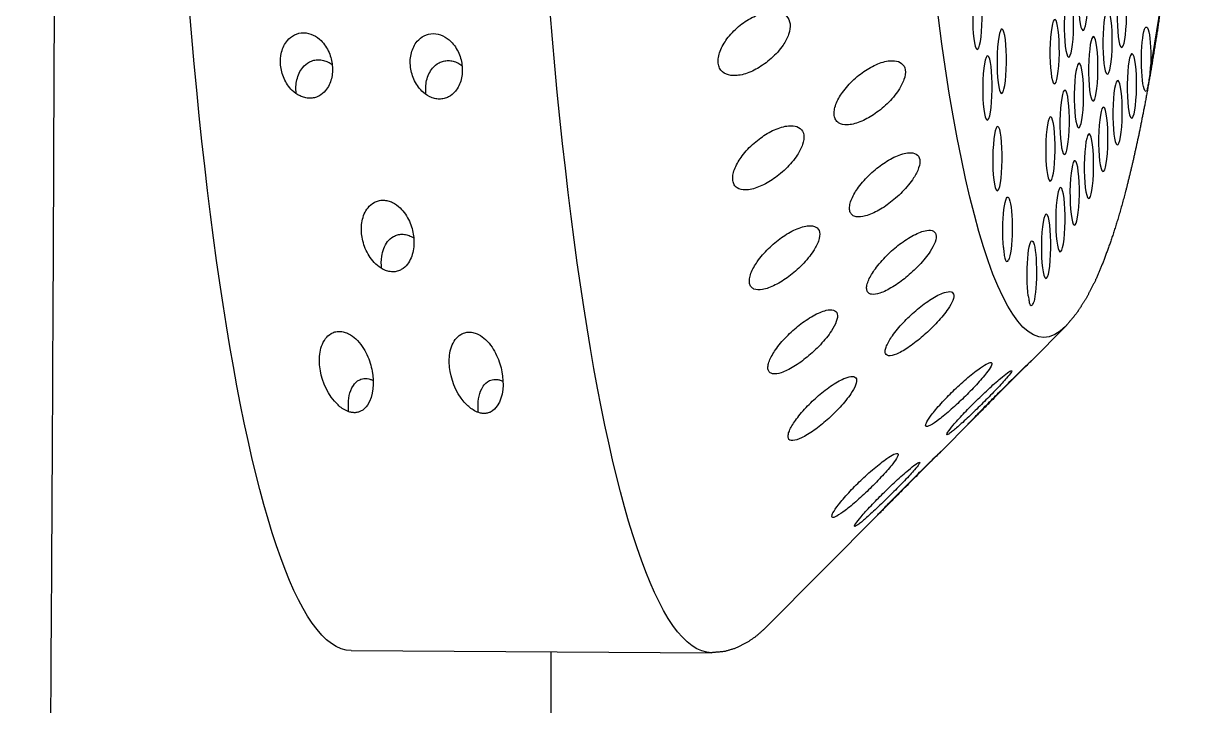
# Model space of a CAD drawing. Extents: x 528 to 612, y 788 to 934.
# Drawn here: x 552.296 to 553.962, y 845.044 to 846.006 of the extents above; entities that cross this region are included whole.
import ezdxf

# ---------------------------------------------------------------- set-up
doc = ezdxf.new("R2010")
doc.units = 0
doc.header["$MEASUREMENT"] = 0
doc.layers.add('1', color=4, linetype='Continuous')
doc.layers.add('DIM', color=3, linetype='Continuous')

# ---------------------------------------------------------------- blocks, each defined once
blk = doc.blocks.new('SUCTION')
at = {"layer": '1'}
for p, q in [((-0.4728, -1.3603), (-0.4244, -1.408)), ((-0.3377, -1.4934), (-0.2956, -1.5349)), ((-0.2095, -1.6197), (-0.0445, -1.7824)), ((0.5395, -1.808), (0.0307, -1.8158))]:
    blk.add_line(p, q, dxfattribs=at)
for centre, major_axis, start_param, end_param in [((0.0017, 0.059), (-0.0289, 1.8748), 3.141593, 6.283185), ((0.5106, 0.0668), (-0.0289, 1.8748), 3.141593, 6.283185), ((-0.4641, 0.0518), (-0.022, 1.427), 2.994561, 6.430217)]:
    blk.add_ellipse(centre, major_axis=major_axis, ratio=0.145722, start_param=start_param, end_param=end_param, dxfattribs=at)
at = {"layer": '1', "color": 3}
for centre, major_axis, start_param, end_param in [((-0.5022, -0.8971), (0.0007, -0.0455), 0.253665, 6.53685), ((-0.4786, 0.0515), (-0.0215, 1.3915), 2.276318, 2.419801), ((-0.5565, -0.9218), (0.0007, -0.0455), 0.253665, 6.53685), ((-0.3527, -0.9228), (0.0007, -0.0455), 0.253665, 6.53685), ((-0.4817, -0.9347), (0.0007, -0.0455), 0.253665, 6.53685), ((-0.536, -0.9594), (0.0007, -0.0455), 0.253665, 6.53685), ((-0.4612, -0.9722), (0.0007, -0.0455), 0.253665, 6.53685), ((-0.5902, -0.9841), (0.0007, -0.0455), 6.20698, 11.237328), ((-0.5155, -0.9969), (0.0007, -0.0455), 0.253665, 6.53685), ((-0.3864, -0.9851), (0.0007, -0.0455), 0.253665, 6.53685), ((-0.5697, -1.0216), (0.0007, -0.0455), 0.253665, 6.53685), ((-0.3659, -1.0226), (0.0007, -0.0455), 0.253665, 6.53685), ((-0.4949, -1.0345), (0.0007, -0.0455), 0.253665, 6.53685), ((-0.5492, -1.0592), (0.0007, -0.0455), 0.253665, 6.53685), ((-0.4744, -1.072), (0.0007, -0.0455), 0.253665, 6.53685), ((-0.5287, -1.0967), (0.0007, -0.0455), 0.253665, 6.53685), ((-0.4539, -1.1096), (0.0007, -0.0455), 0.253665, 6.53685), ((-0.3791, -1.1224), (0.0007, -0.0455), 0.253665, 6.53685), ((-0.5081, -1.1343), (0.0007, -0.0455), 0.253665, 6.53685), ((-0.4876, -1.1718), (0.0007, -0.0455), 0.253665, 6.53685), ((-0.4671, -1.2094), (0.0007, -0.0455), 0.253665, 6.53685), ((-0.3923, -1.2222), (0.0007, -0.0455), 0.970993, 6.001341), ((-0.4466, -1.2469), (0.0007, -0.0455), 0.253665, 6.53685), ((-0.426, -1.2845), (0.0007, -0.0455), 0.789174, 5.819522)]:
    blk.add_ellipse(centre, major_axis=major_axis, ratio=0.145722, start_param=start_param, end_param=end_param, dxfattribs=at)
at = {"layer": '1'}
for points in [[(-0.6826, 0.2881), (-0.6831, 0.2145), (-0.6829, 0.1403), (-0.6822, 0.066), (-0.6809, -0.0084), (-0.679, -0.0826), (-0.6766, -0.1565), (-0.6736, -0.2298), (-0.67, -0.3023), (-0.6659, -0.3738), (-0.6613, -0.4441), (-0.6561, -0.513), (-0.6505, -0.5804), (-0.6443, -0.646), (-0.6377, -0.7097), (-0.6306, -0.7713), (-0.6231, -0.8306), (-0.6151, -0.8875), (-0.6068, -0.9418), (-0.598, -0.9934), (-0.5889, -1.0422), (-0.5794, -1.088), (-0.5696, -1.1307), (-0.5595, -1.1704), (-0.549, -1.2068), (-0.5381, -1.24), (-0.5268, -1.27), (-0.515, -1.2969), (-0.5024, -1.3208), (-0.4886, -1.3418), (-0.4728, -1.3603)], [(-0.0445, -1.7824), (-0.0324, -1.793), (-0.0189, -1.8022), (-0.0038, -1.8096), (0.0129, -1.8143), (0.0307, -1.8158)]]:
    blk.add_open_spline(points, degree=1, dxfattribs=at)
at = {"layer": '1', "color": 3}
for points, knots in [([(-0.0345, -0.9202), (-0.0283, -0.9233), (-0.0217, -0.9276), (-0.0094, -0.9378), (-0.0036, -0.9438), (0.0049, -0.9552), (0.0085, -0.9611), (0.012, -0.9701), (0.0128, -0.973), (0.0138, -0.9788), (0.0139, -0.9815), (0.0134, -0.9866), (0.0128, -0.9889), (0.0108, -0.993), (0.0095, -0.9948), (0.0047, -0.9993), (0.0004, -1.0009), (-0.0093, -1.0023), (-0.0156, -1.0018), (-0.0287, -0.9983), (-0.0354, -0.9954), (-0.048, -0.9884), (-0.0548, -0.9837), (-0.0676, -0.9725), (-0.0735, -0.966), (-0.0812, -0.9548), (-0.0841, -0.9495), (-0.0878, -0.9392), (-0.0886, -0.934), (-0.0877, -0.9253), (-0.0861, -0.9214), (-0.0808, -0.9157), (-0.0772, -0.9138), (-0.0681, -0.9114), (-0.0616, -0.9115), (-0.048, -0.9142), (-0.0409, -0.9169), (-0.0345, -0.9202)], [0, 0, 0, 0, 0.0233552, 0.0233552, 0.0467103, 0.0467103, 0.0658795, 0.0658795, 0.0754641, 0.0754641, 0.0850487, 0.0850487, 0.0946332, 0.0946332, 0.1042178, 0.1042178, 0.123387, 0.123387, 0.1467421, 0.1467421, 0.1700973, 0.1700973, 0.1945396, 0.1945396, 0.2189818, 0.2189818, 0.2355966, 0.2355966, 0.2522113, 0.2522113, 0.2688261, 0.2688261, 0.2854408, 0.2854408, 0.3098831, 0.3098831, 0.3343253, 0.3343253, 0.3343253, 0.3343253]), ([(0.4077, -1.031), (0.4054, -1.0311), (0.4032, -1.0308), (0.3988, -1.0298), (0.3967, -1.029), (0.3909, -1.0261), (0.3876, -1.0233), (0.3812, -1.0156), (0.3784, -1.0099), (0.3752, -0.9976), (0.3748, -0.9911), (0.3757, -0.9792), (0.3772, -0.9727), (0.3824, -0.9605), (0.3861, -0.9547), (0.3938, -0.9469), (0.3977, -0.9439), (0.4062, -0.9398), (0.4109, -0.9386), (0.4199, -0.9385), (0.4244, -0.9395), (0.4323, -0.9434), (0.4357, -0.9462), (0.4422, -0.9538), (0.445, -0.9595), (0.4483, -0.9716), (0.4487, -0.978), (0.4477, -0.9899), (0.4462, -0.9965), (0.4408, -1.0089), (0.437, -1.0148), (0.4292, -1.0226), (0.4254, -1.0255), (0.4191, -1.0287), (0.4168, -1.0295), (0.4123, -1.0307), (0.41, -1.031), (0.4077, -1.031)], [0, 0, 0, 0, 0.0068896, 0.0068896, 0.0137791, 0.0137791, 0.0275583, 0.0275583, 0.0493984, 0.0493984, 0.0712384, 0.0712384, 0.0924883, 0.0924883, 0.1137382, 0.1137382, 0.1274079, 0.1274079, 0.1410777, 0.1410777, 0.1547474, 0.1547474, 0.1684171, 0.1684171, 0.189667, 0.189667, 0.2109169, 0.2109169, 0.2327569, 0.2327569, 0.254597, 0.254597, 0.2683762, 0.2683762, 0.2752657, 0.2752657, 0.2821553, 0.2821553, 0.2821553, 0.2821553]), ([(0.5908, -1.0282), (0.5886, -1.0282), (0.5863, -1.028), (0.582, -1.027), (0.5799, -1.0262), (0.574, -1.0233), (0.5708, -1.0204), (0.5643, -1.0128), (0.5615, -1.007), (0.5583, -0.9948), (0.5579, -0.9882), (0.5589, -0.9763), (0.5603, -0.9699), (0.5655, -0.9577), (0.5692, -0.9518), (0.577, -0.944), (0.5808, -0.9411), (0.5893, -0.937), (0.594, -0.9358), (0.603, -0.9356), (0.6076, -0.9367), (0.6155, -0.9406), (0.6188, -0.9434), (0.6254, -0.951), (0.6282, -0.9567), (0.6314, -0.9688), (0.6318, -0.9752), (0.6308, -0.9871), (0.6293, -0.9937), (0.624, -1.0061), (0.6202, -1.012), (0.6124, -1.0198), (0.6086, -1.0227), (0.6022, -1.0259), (0.6, -1.0267), (0.5954, -1.0278), (0.5931, -1.0282), (0.5908, -1.0282)], [0, 0, 0, 0, 0.0068896, 0.0068896, 0.0137791, 0.0137791, 0.0275583, 0.0275583, 0.0493984, 0.0493984, 0.0712384, 0.0712384, 0.0924883, 0.0924883, 0.1137382, 0.1137382, 0.1274079, 0.1274079, 0.1410777, 0.1410777, 0.1547474, 0.1547474, 0.1684171, 0.1684171, 0.189667, 0.189667, 0.2109169, 0.2109169, 0.2327569, 0.2327569, 0.254597, 0.254597, 0.2683762, 0.2683762, 0.2752657, 0.2752657, 0.2821553, 0.2821553, 0.2821553, 0.2821553]), ([(-0.1963, -0.9949), (-0.1902, -0.9986), (-0.1837, -1.0034), (-0.1714, -1.0144), (-0.1658, -1.0206), (-0.1575, -1.0321), (-0.154, -1.038), (-0.1507, -1.0465), (-0.1499, -1.0494), (-0.1491, -1.0547), (-0.149, -1.0572), (-0.1496, -1.0617), (-0.1503, -1.0637), (-0.1523, -1.0672), (-0.1536, -1.0686), (-0.1585, -1.0719), (-0.1629, -1.0728), (-0.1727, -1.0727), (-0.179, -1.0713), (-0.192, -1.0663), (-0.1987, -1.0627), (-0.2111, -1.0547), (-0.2179, -1.0495), (-0.2304, -1.0376), (-0.2361, -1.031), (-0.2436, -1.0197), (-0.2464, -1.0146), (-0.2499, -1.0048), (-0.2506, -1), (-0.2496, -0.9922), (-0.2478, -0.989), (-0.2424, -0.9846), (-0.2388, -0.9834), (-0.2297, -0.9824), (-0.2232, -0.9833), (-0.2097, -0.9876), (-0.2027, -0.991), (-0.1963, -0.9949)], [0, 0, 0, 0, 0.023389, 0.023389, 0.0467779, 0.0467779, 0.0659746, 0.0659746, 0.0755729, 0.0755729, 0.0851712, 0.0851712, 0.0947696, 0.0947696, 0.1043679, 0.1043679, 0.1235645, 0.1235645, 0.1469535, 0.1469535, 0.1703425, 0.1703425, 0.1947513, 0.1947513, 0.2191601, 0.2191601, 0.2357472, 0.2357472, 0.2523342, 0.2523342, 0.2689213, 0.2689213, 0.2855084, 0.2855084, 0.3099172, 0.3099172, 0.334326, 0.334326, 0.334326, 0.334326]), ([(0.4266, -1.0244), (0.4266, -1.0242), (0.4266, -1.0239), (0.4272, -1.0176), (0.427, -1.0109), (0.4239, -0.9983), (0.4211, -0.9923), (0.4145, -0.9845), (0.4113, -0.9817), (0.4055, -0.9788), (0.4034, -0.9781), (0.3991, -0.9771), (0.3969, -0.9768), (0.3924, -0.9769), (0.3901, -0.9772), (0.3856, -0.9783), (0.3833, -0.9792), (0.3792, -0.9812), (0.3772, -0.9824), (0.3754, -0.9838)], [0.07451048, 0.07451048, 0.07451048, 0.07451048, 0.0754781, 0.0754781, 0.09854089, 0.09854089, 0.12160367, 0.12160367, 0.13525987, 0.13525987, 0.14208797, 0.14208797, 0.14891607, 0.14891607, 0.15574416, 0.15574416, 0.16257226, 0.16257226, 0.16931395, 0.16931395, 0.16931395, 0.16931395]), ([(0.6097, -1.0216), (0.6097, -1.0213), (0.6098, -1.0211), (0.6104, -1.0147), (0.6101, -1.0081), (0.607, -0.9955), (0.6042, -0.9894), (0.5976, -0.9817), (0.5944, -0.9789), (0.5886, -0.976), (0.5866, -0.9752), (0.5823, -0.9742), (0.58, -0.974), (0.5755, -0.9741), (0.5732, -0.9744), (0.5687, -0.9755), (0.5665, -0.9763), (0.5623, -0.9784), (0.5603, -0.9796), (0.5585, -0.9809)], [0.07451048, 0.07451048, 0.07451048, 0.07451048, 0.0754781, 0.0754781, 0.09854089, 0.09854089, 0.12160367, 0.12160367, 0.13525987, 0.13525987, 0.14208797, 0.14208797, 0.14891607, 0.14891607, 0.15574416, 0.15574416, 0.16257226, 0.16257226, 0.16931395, 0.16931395, 0.16931395, 0.16931395]), ([(-0.5901, -1.0294), (-0.5903, -1.0293), (-0.5906, -1.029), (-0.5913, -1.0278), (-0.5918, -1.0262), (-0.5927, -1.0222), (-0.5931, -1.02), (-0.5941, -1.0147), (-0.5946, -1.0117), (-0.5957, -1.0042), (-0.5963, -0.9998), (-0.5965, -0.9951)], [-0.10333581, -0.10333581, -0.10333581, -0.10333581, -0.09774084, -0.09774084, -0.08402044, -0.08402044, -0.07264257, -0.07264257, -0.06085918, -0.06085918, -0.04630941, -0.04630941, -0.04630941, -0.04630941]), ([(-0.0522, -1.0854), (-0.0461, -1.0891), (-0.0396, -1.0939), (-0.0274, -1.1049), (-0.0217, -1.1111), (-0.0135, -1.1226), (-0.01, -1.1285), (-0.0067, -1.137), (-0.0059, -1.1398), (-0.0051, -1.1452), (-0.005, -1.1477), (-0.0056, -1.1522), (-0.0063, -1.1542), (-0.0083, -1.1576), (-0.0096, -1.1591), (-0.0145, -1.1624), (-0.0189, -1.1633), (-0.0286, -1.1632), (-0.0349, -1.1618), (-0.0479, -1.1568), (-0.0546, -1.1533), (-0.067, -1.1452), (-0.0738, -1.14), (-0.0864, -1.1281), (-0.0921, -1.1215), (-0.0996, -1.1102), (-0.1024, -1.1051), (-0.1059, -1.0952), (-0.1066, -1.0905), (-0.1056, -1.0827), (-0.1038, -1.0794), (-0.0984, -1.075), (-0.0948, -1.0738), (-0.0857, -1.0728), (-0.0792, -1.0738), (-0.0656, -1.0781), (-0.0586, -1.0815), (-0.0522, -1.0854)], [0, 0, 0, 0, 0.0233552, 0.0233552, 0.0467103, 0.0467103, 0.0658795, 0.0658795, 0.0754641, 0.0754641, 0.0850487, 0.0850487, 0.0946332, 0.0946332, 0.1042178, 0.1042178, 0.123387, 0.123387, 0.1467421, 0.1467421, 0.1700973, 0.1700973, 0.1945396, 0.1945396, 0.2189818, 0.2189818, 0.2355966, 0.2355966, 0.2522113, 0.2522113, 0.2688261, 0.2688261, 0.2854408, 0.2854408, 0.3098831, 0.3098831, 0.3343253, 0.3343253, 0.3343253, 0.3343253]), ([(-0.2156, -1.1294), (-0.2095, -1.1336), (-0.2031, -1.1388), (-0.1911, -1.1504), (-0.1855, -1.1568), (-0.1775, -1.1682), (-0.1741, -1.1739), (-0.171, -1.182), (-0.1703, -1.1846), (-0.1695, -1.1894), (-0.1695, -1.1916), (-0.1702, -1.1955), (-0.1709, -1.1972), (-0.173, -1.1999), (-0.1744, -1.2009), (-0.1793, -1.2031), (-0.1837, -1.2032), (-0.1935, -1.2016), (-0.1998, -1.1993), (-0.2127, -1.1929), (-0.2193, -1.1888), (-0.2316, -1.1798), (-0.2382, -1.1742), (-0.2505, -1.1618), (-0.2562, -1.1551), (-0.2634, -1.1442), (-0.2661, -1.1392), (-0.2694, -1.13), (-0.27, -1.1258), (-0.2688, -1.1191), (-0.267, -1.1165), (-0.2615, -1.1134), (-0.2579, -1.1129), (-0.2488, -1.1134), (-0.2423, -1.1152), (-0.2288, -1.121), (-0.2219, -1.1251), (-0.2156, -1.1294)], [0, 0, 0, 0, 0.023389, 0.023389, 0.0467779, 0.0467779, 0.0659746, 0.0659746, 0.0755729, 0.0755729, 0.0851712, 0.0851712, 0.0947696, 0.0947696, 0.1043679, 0.1043679, 0.1235645, 0.1235645, 0.1469535, 0.1469535, 0.1703425, 0.1703425, 0.1947513, 0.1947513, 0.2191601, 0.2191601, 0.2357472, 0.2357472, 0.2523342, 0.2523342, 0.2689213, 0.2689213, 0.2855084, 0.2855084, 0.3099172, 0.3099172, 0.334326, 0.334326, 0.334326, 0.334326]), ([(0.476, -1.2742), (0.4737, -1.2742), (0.4715, -1.2739), (0.4674, -1.2729), (0.4655, -1.2721), (0.4602, -1.2691), (0.4573, -1.2664), (0.4508, -1.2582), (0.4482, -1.2516), (0.4454, -1.2376), (0.4453, -1.2303), (0.4469, -1.2171), (0.4487, -1.2099), (0.4547, -1.1962), (0.4589, -1.1895), (0.4675, -1.1812), (0.4711, -1.1784), (0.4773, -1.1753), (0.4795, -1.1745), (0.4839, -1.1733), (0.4862, -1.173), (0.4907, -1.1729), (0.4929, -1.1732), (0.4971, -1.1742), (0.4991, -1.175), (0.5046, -1.1779), (0.5076, -1.1806), (0.5143, -1.1887), (0.517, -1.1952), (0.5198, -1.2089), (0.5198, -1.2159), (0.5182, -1.2292), (0.5163, -1.2365), (0.5099, -1.2506), (0.5056, -1.2574), (0.4969, -1.2658), (0.4934, -1.2686), (0.4872, -1.2717), (0.4851, -1.2726), (0.4806, -1.2738), (0.4784, -1.2741), (0.476, -1.2742)], [0, 0, 0, 0, 0.0069864, 0.0069864, 0.0139728, 0.0139728, 0.0279456, 0.0279456, 0.0559253, 0.0559253, 0.0839051, 0.0839051, 0.1105409, 0.1105409, 0.1371767, 0.1371767, 0.1508496, 0.1508496, 0.1576861, 0.1576861, 0.1645225, 0.1645225, 0.171359, 0.171359, 0.1781955, 0.1781955, 0.1918684, 0.1918684, 0.2185042, 0.2185042, 0.24514, 0.24514, 0.2731197, 0.2731197, 0.3010995, 0.3010995, 0.3150723, 0.3150723, 0.3220587, 0.3220587, 0.3290451, 0.3290451, 0.3290451, 0.3290451]), ([(-0.0732, -1.2311), (-0.0672, -1.2353), (-0.0607, -1.2405), (-0.0488, -1.2521), (-0.0432, -1.2584), (-0.0352, -1.2698), (-0.0318, -1.2755), (-0.0287, -1.2836), (-0.028, -1.2862), (-0.0272, -1.291), (-0.0272, -1.2932), (-0.0279, -1.2971), (-0.0286, -1.2987), (-0.0307, -1.3015), (-0.0321, -1.3025), (-0.037, -1.3047), (-0.0414, -1.3048), (-0.0511, -1.3032), (-0.0574, -1.301), (-0.0703, -1.2946), (-0.0769, -1.2904), (-0.0892, -1.2815), (-0.0959, -1.2758), (-0.1082, -1.2635), (-0.1138, -1.2568), (-0.1211, -1.2458), (-0.1238, -1.2409), (-0.1271, -1.2317), (-0.1277, -1.2274), (-0.1265, -1.2207), (-0.1247, -1.2181), (-0.1192, -1.215), (-0.1156, -1.2145), (-0.1064, -1.215), (-0.0999, -1.2168), (-0.0865, -1.2227), (-0.0795, -1.2267), (-0.0732, -1.2311)], [0, 0, 0, 0, 0.0233552, 0.0233552, 0.0467103, 0.0467103, 0.0658795, 0.0658795, 0.0754641, 0.0754641, 0.0850487, 0.0850487, 0.0946332, 0.0946332, 0.1042178, 0.1042178, 0.123387, 0.123387, 0.1467421, 0.1467421, 0.1700973, 0.1700973, 0.1945396, 0.1945396, 0.2189818, 0.2189818, 0.2355966, 0.2355966, 0.2522113, 0.2522113, 0.2688261, 0.2688261, 0.2854408, 0.2854408, 0.3098831, 0.3098831, 0.3343253, 0.3343253, 0.3343253, 0.3343253]), ([(-0.2375, -1.2438), (-0.2316, -1.2484), (-0.2252, -1.2539), (-0.2135, -1.2659), (-0.208, -1.2723), (-0.2002, -1.2834), (-0.1969, -1.2888), (-0.194, -1.2962), (-0.1933, -1.2986), (-0.1926, -1.3028), (-0.1926, -1.3047), (-0.1934, -1.3079), (-0.1942, -1.3092), (-0.1963, -1.3111), (-0.1977, -1.3118), (-0.2027, -1.3127), (-0.2071, -1.3121), (-0.2169, -1.309), (-0.2231, -1.306), (-0.2359, -1.2983), (-0.2425, -1.2936), (-0.2545, -1.2838), (-0.2611, -1.2779), (-0.2732, -1.2653), (-0.2787, -1.2587), (-0.2857, -1.2481), (-0.2883, -1.2435), (-0.2914, -1.2351), (-0.2919, -1.2314), (-0.2906, -1.2259), (-0.2888, -1.224), (-0.2832, -1.2223), (-0.2796, -1.2225), (-0.2704, -1.2244), (-0.264, -1.2271), (-0.2506, -1.2344), (-0.2437, -1.239), (-0.2375, -1.2438)], [0, 0, 0, 0, 0.023389, 0.023389, 0.0467779, 0.0467779, 0.0659746, 0.0659746, 0.0755729, 0.0755729, 0.0851712, 0.0851712, 0.0947696, 0.0947696, 0.1043679, 0.1043679, 0.1235645, 0.1235645, 0.1469535, 0.1469535, 0.1703425, 0.1703425, 0.1947513, 0.1947513, 0.2191601, 0.2191601, 0.2357472, 0.2357472, 0.2523342, 0.2523342, 0.2689213, 0.2689213, 0.2855084, 0.2855084, 0.3099172, 0.3099172, 0.334326, 0.334326, 0.334326, 0.334326]), ([(0.4916, -1.2694), (0.4921, -1.2638), (0.492, -1.2579), (0.4899, -1.2447), (0.4874, -1.2375), (0.4806, -1.2289), (0.4778, -1.2262), (0.4726, -1.2234), (0.4707, -1.2226), (0.4667, -1.2215), (0.4645, -1.2213), (0.46, -1.2213), (0.4577, -1.2217), (0.4534, -1.2229), (0.4513, -1.2237), (0.4481, -1.2253), (0.4469, -1.226), (0.4458, -1.2267)], [0.1031187, 0.1031187, 0.1031187, 0.1031187, 0.1276978, 0.1276978, 0.1593765, 0.1593765, 0.1731128, 0.1731128, 0.179981, 0.179981, 0.1868491, 0.1868491, 0.1937173, 0.1937173, 0.2005854, 0.2005854, 0.2047116, 0.2047116, 0.2047116, 0.2047116]), ([(-0.3864, -1.2478), (-0.3867, -1.2512), (-0.3869, -1.2543), (-0.3875, -1.2602), (-0.3879, -1.2627), (-0.3891, -1.2663), (-0.39, -1.2674), (-0.3918, -1.2679), (-0.3927, -1.2674), (-0.3935, -1.266)], [-0.10334717, -0.10334717, -0.10334717, -0.10334717, -0.09099542, -0.09099542, -0.07615637, -0.07615637, -0.06155718, -0.06155718, -0.04630625, -0.04630625, -0.04630625, -0.04630625]), ([(-0.4208, -1.3165), (-0.4212, -1.3194), (-0.4215, -1.3219), (-0.4222, -1.3264), (-0.4227, -1.3282), (-0.4241, -1.3301), (-0.4249, -1.3302), (-0.4267, -1.329), (-0.4277, -1.3275), (-0.4284, -1.3252)], [-0.10334717, -0.10334717, -0.10334717, -0.10334717, -0.09099542, -0.09099542, -0.07615637, -0.07615637, -0.06155718, -0.06155718, -0.04630625, -0.04630625, -0.04630625, -0.04630625]), ([(-0.2618, -1.3359), (-0.2559, -1.3409), (-0.2497, -1.3467), (-0.2382, -1.3587), (-0.2328, -1.365), (-0.2252, -1.3757), (-0.2221, -1.3808), (-0.2193, -1.3874), (-0.2186, -1.3895), (-0.218, -1.393), (-0.2181, -1.3946), (-0.2189, -1.397), (-0.2197, -1.3979), (-0.2219, -1.399), (-0.2233, -1.3993), (-0.2283, -1.399), (-0.2327, -1.3976), (-0.2424, -1.393), (-0.2486, -1.3893), (-0.2613, -1.3804), (-0.2677, -1.3753), (-0.2796, -1.365), (-0.2861, -1.3588), (-0.2979, -1.3462), (-0.3033, -1.3397), (-0.3101, -1.3298), (-0.3126, -1.3255), (-0.3156, -1.3181), (-0.316, -1.315), (-0.3146, -1.3108), (-0.3127, -1.3096), (-0.3071, -1.3094), (-0.3034, -1.3102), (-0.2943, -1.3137), (-0.2879, -1.3171), (-0.2747, -1.3256), (-0.2679, -1.3308), (-0.2618, -1.3359)], [0, 0, 0, 0, 0.023389, 0.023389, 0.0467779, 0.0467779, 0.0659746, 0.0659746, 0.0755729, 0.0755729, 0.0851712, 0.0851712, 0.0947696, 0.0947696, 0.1043679, 0.1043679, 0.1235645, 0.1235645, 0.1469535, 0.1469535, 0.1703425, 0.1703425, 0.1947513, 0.1947513, 0.2191601, 0.2191601, 0.2357472, 0.2357472, 0.2523342, 0.2523342, 0.2689213, 0.2689213, 0.2855084, 0.2855084, 0.3099172, 0.3099172, 0.334326, 0.334326, 0.334326, 0.334326]), ([(-0.0971, -1.3548), (-0.0912, -1.3594), (-0.0848, -1.365), (-0.0731, -1.3769), (-0.0676, -1.3833), (-0.0598, -1.3943), (-0.0566, -1.3998), (-0.0536, -1.4072), (-0.0529, -1.4096), (-0.0522, -1.4138), (-0.0523, -1.4157), (-0.053, -1.4188), (-0.0538, -1.4201), (-0.0559, -1.4221), (-0.0573, -1.4227), (-0.0623, -1.4237), (-0.0667, -1.423), (-0.0765, -1.4199), (-0.0827, -1.4169), (-0.0955, -1.4093), (-0.102, -1.4046), (-0.1141, -1.3949), (-0.1207, -1.3889), (-0.1328, -1.3763), (-0.1383, -1.3697), (-0.1454, -1.3591), (-0.1479, -1.3544), (-0.1511, -1.3461), (-0.1516, -1.3423), (-0.1503, -1.3368), (-0.1484, -1.3349), (-0.1428, -1.3332), (-0.1392, -1.3334), (-0.13, -1.3354), (-0.1236, -1.3381), (-0.1102, -1.3454), (-0.1033, -1.35), (-0.0971, -1.3548)], [0, 0, 0, 0, 0.0233552, 0.0233552, 0.0467103, 0.0467103, 0.0658795, 0.0658795, 0.0754641, 0.0754641, 0.0850487, 0.0850487, 0.0946332, 0.0946332, 0.1042178, 0.1042178, 0.123387, 0.123387, 0.1467421, 0.1467421, 0.1700973, 0.1700973, 0.1945396, 0.1945396, 0.2189818, 0.2189818, 0.2355966, 0.2355966, 0.2522113, 0.2522113, 0.2688261, 0.2688261, 0.2854408, 0.2854408, 0.3098831, 0.3098831, 0.3343253, 0.3343253, 0.3343253, 0.3343253]), ([(0.3489, -1.4753), (0.3473, -1.4753), (0.3456, -1.4751), (0.3425, -1.4744), (0.3411, -1.4739), (0.3356, -1.4714), (0.3323, -1.4679), (0.3209, -1.4515), (0.3204, -1.4329), (0.3244, -1.4095), (0.3267, -1.4014), (0.3339, -1.3855), (0.3387, -1.3777), (0.3485, -1.3684), (0.352, -1.3657), (0.3578, -1.3627), (0.3599, -1.3619), (0.3642, -1.3607), (0.3664, -1.3603), (0.371, -1.3603), (0.3731, -1.3606), (0.3771, -1.3616), (0.3789, -1.3624), (0.3839, -1.3653), (0.3865, -1.3678), (0.3934, -1.3768), (0.3957, -1.3846), (0.3978, -1.4003), (0.3973, -1.4084), (0.3933, -1.4318), (0.3861, -1.4505), (0.3683, -1.4674), (0.3637, -1.4709), (0.3572, -1.4737), (0.3556, -1.4742), (0.3522, -1.475), (0.3505, -1.4752), (0.3489, -1.4753)], [0, 0, 0, 0, 0.004866, 0.004866, 0.009732, 0.009732, 0.0279202, 0.0279202, 0.1064516, 0.1064516, 0.1420303, 0.1420303, 0.1776091, 0.1776091, 0.1914434, 0.1914434, 0.1983605, 0.1983605, 0.2052777, 0.2052777, 0.2121948, 0.2121948, 0.219112, 0.219112, 0.2329463, 0.2329463, 0.268525, 0.268525, 0.3041037, 0.3041037, 0.3826351, 0.3826351, 0.4008234, 0.4008234, 0.4056894, 0.4056894, 0.4105553, 0.4105553, 0.4105553, 0.4105553]), ([(0.532, -1.4724), (0.5304, -1.4725), (0.5287, -1.4723), (0.5257, -1.4716), (0.5243, -1.4711), (0.5187, -1.4685), (0.5155, -1.4651), (0.504, -1.4487), (0.5035, -1.4301), (0.5075, -1.4067), (0.5098, -1.3986), (0.517, -1.3827), (0.5219, -1.3748), (0.5317, -1.3656), (0.5351, -1.3629), (0.541, -1.3599), (0.543, -1.3591), (0.5473, -1.3579), (0.5496, -1.3575), (0.5541, -1.3574), (0.5563, -1.3577), (0.5602, -1.3588), (0.5621, -1.3596), (0.567, -1.3624), (0.5696, -1.365), (0.5765, -1.374), (0.5789, -1.3817), (0.5809, -1.3975), (0.5805, -1.4056), (0.5765, -1.429), (0.5692, -1.4476), (0.5515, -1.4645), (0.5469, -1.4681), (0.5403, -1.4709), (0.5387, -1.4714), (0.5354, -1.4722), (0.5336, -1.4724), (0.532, -1.4724)], [0, 0, 0, 0, 0.004866, 0.004866, 0.009732, 0.009732, 0.0279202, 0.0279202, 0.1064516, 0.1064516, 0.1420303, 0.1420303, 0.1776091, 0.1776091, 0.1914434, 0.1914434, 0.1983605, 0.1983605, 0.2052777, 0.2052777, 0.2121948, 0.2121948, 0.219112, 0.219112, 0.2329463, 0.2329463, 0.268525, 0.268525, 0.3041037, 0.3041037, 0.3826351, 0.3826351, 0.4008234, 0.4008234, 0.4056894, 0.4056894, 0.4105553, 0.4105553, 0.4105553, 0.4105553]), ([(-0.3156, -1.4478), (-0.3099, -1.4531), (-0.3039, -1.4591), (-0.2928, -1.4708), (-0.2877, -1.4766), (-0.2805, -1.4858), (-0.2776, -1.4899), (-0.275, -1.4946), (-0.2745, -1.496), (-0.274, -1.4981), (-0.2741, -1.4988), (-0.275, -1.4996), (-0.2758, -1.4997), (-0.2781, -1.4991), (-0.2795, -1.4985), (-0.2845, -1.4959), (-0.2888, -1.493), (-0.2983, -1.4859), (-0.3044, -1.4809), (-0.3167, -1.4702), (-0.3229, -1.4645), (-0.3344, -1.4535), (-0.3406, -1.4473), (-0.352, -1.4352), (-0.3571, -1.4294), (-0.3636, -1.4212), (-0.3659, -1.4179), (-0.3686, -1.4128), (-0.3689, -1.411), (-0.3673, -1.4096), (-0.3654, -1.41), (-0.3598, -1.4125), (-0.3562, -1.4147), (-0.3472, -1.4208), (-0.3409, -1.4256), (-0.3281, -1.4363), (-0.3215, -1.4422), (-0.3156, -1.4478)], [0, 0, 0, 0, 0.023389, 0.023389, 0.0467779, 0.0467779, 0.0659746, 0.0659746, 0.0755729, 0.0755729, 0.0851712, 0.0851712, 0.0947696, 0.0947696, 0.1043679, 0.1043679, 0.1235645, 0.1235645, 0.1469535, 0.1469535, 0.1703425, 0.1703425, 0.1947513, 0.1947513, 0.2191601, 0.2191601, 0.2357472, 0.2357472, 0.2523342, 0.2523342, 0.2689213, 0.2689213, 0.2855084, 0.2855084, 0.3099172, 0.3099172, 0.334326, 0.334326, 0.334326, 0.334326]), ([(-0.3442, -1.4655), (-0.3386, -1.4709), (-0.3327, -1.4768), (-0.3218, -1.4881), (-0.3169, -1.4935), (-0.3098, -1.5017), (-0.307, -1.5052), (-0.3045, -1.5089), (-0.304, -1.5098), (-0.3036, -1.5111), (-0.3037, -1.5114), (-0.3047, -1.5114), (-0.3055, -1.511), (-0.3077, -1.5097), (-0.3091, -1.5087), (-0.3141, -1.5049), (-0.3183, -1.5013), (-0.3277, -1.4931), (-0.3337, -1.4876), (-0.3457, -1.4763), (-0.3519, -1.4704), (-0.3632, -1.4593), (-0.3693, -1.4533), (-0.3803, -1.4418), (-0.3854, -1.4365), (-0.3917, -1.4293), (-0.3939, -1.4266), (-0.3965, -1.4228), (-0.3968, -1.4218), (-0.3952, -1.4218), (-0.3932, -1.4229), (-0.3877, -1.4268), (-0.3841, -1.4296), (-0.3753, -1.4369), (-0.3691, -1.4423), (-0.3564, -1.4538), (-0.35, -1.4599), (-0.3442, -1.4655)], [0, 0, 0, 0, 0.023389, 0.023389, 0.0467779, 0.0467779, 0.0659746, 0.0659746, 0.0755729, 0.0755729, 0.0851712, 0.0851712, 0.0947696, 0.0947696, 0.1043679, 0.1043679, 0.1235645, 0.1235645, 0.1469535, 0.1469535, 0.1703425, 0.1703425, 0.1947513, 0.1947513, 0.2191601, 0.2191601, 0.2357472, 0.2357472, 0.2523342, 0.2523342, 0.2689213, 0.2689213, 0.2855084, 0.2855084, 0.3099172, 0.3099172, 0.334326, 0.334326, 0.334326, 0.334326]), ([(-0.1235, -1.4544), (-0.1176, -1.4594), (-0.1114, -1.4651), (-0.0999, -1.4772), (-0.0946, -1.4835), (-0.0869, -1.4941), (-0.0838, -1.4992), (-0.081, -1.5058), (-0.0804, -1.5079), (-0.0798, -1.5114), (-0.0799, -1.513), (-0.0807, -1.5154), (-0.0814, -1.5163), (-0.0836, -1.5174), (-0.0851, -1.5176), (-0.0901, -1.5174), (-0.0944, -1.516), (-0.1041, -1.5114), (-0.1103, -1.5077), (-0.123, -1.4989), (-0.1294, -1.4938), (-0.1413, -1.4834), (-0.1478, -1.4773), (-0.1596, -1.4647), (-0.165, -1.4582), (-0.1719, -1.4482), (-0.1744, -1.4439), (-0.1773, -1.4365), (-0.1778, -1.4334), (-0.1763, -1.4292), (-0.1744, -1.428), (-0.1688, -1.4278), (-0.1652, -1.4286), (-0.156, -1.4321), (-0.1496, -1.4355), (-0.1364, -1.4441), (-0.1296, -1.4492), (-0.1235, -1.4544)], [0, 0, 0, 0, 0.0233552, 0.0233552, 0.0467103, 0.0467103, 0.0658795, 0.0658795, 0.0754641, 0.0754641, 0.0850487, 0.0850487, 0.0946332, 0.0946332, 0.1042178, 0.1042178, 0.123387, 0.123387, 0.1467421, 0.1467421, 0.1700973, 0.1700973, 0.1945396, 0.1945396, 0.2189818, 0.2189818, 0.2355966, 0.2355966, 0.2522113, 0.2522113, 0.2688261, 0.2688261, 0.2854408, 0.2854408, 0.3098831, 0.3098831, 0.3343253, 0.3343253, 0.3343253, 0.3343253]), ([(0.3569, -1.4738), (0.3571, -1.4711), (0.3572, -1.4684), (0.3571, -1.4557), (0.3558, -1.4456), (0.3479, -1.4341), (0.3449, -1.4308), (0.3396, -1.4284), (0.3383, -1.428), (0.3355, -1.4274), (0.3339, -1.4272), (0.331, -1.4273), (0.3293, -1.4275), (0.3262, -1.4282), (0.3247, -1.4287), (0.3229, -1.4294), (0.3224, -1.4296), (0.3218, -1.4299)], [0.2314886, 0.2314886, 0.2314886, 0.2314886, 0.2462753, 0.2462753, 0.3013362, 0.3013362, 0.3192112, 0.3192112, 0.3237406, 0.3237406, 0.32827, 0.32827, 0.3327995, 0.3327995, 0.3373289, 0.3373289, 0.3392668, 0.3392668, 0.3392668, 0.3392668]), ([(0.54, -1.4709), (0.5402, -1.4683), (0.5403, -1.4656), (0.5402, -1.4529), (0.5389, -1.4428), (0.531, -1.4312), (0.5281, -1.428), (0.5228, -1.4256), (0.5215, -1.4251), (0.5186, -1.4245), (0.5171, -1.4244), (0.5141, -1.4244), (0.5125, -1.4246), (0.5094, -1.4253), (0.5079, -1.4258), (0.506, -1.4266), (0.5055, -1.4268), (0.505, -1.4271)], [0.2314886, 0.2314886, 0.2314886, 0.2314886, 0.2462753, 0.2462753, 0.3013362, 0.3013362, 0.3192112, 0.3192112, 0.3237406, 0.3237406, 0.32827, 0.32827, 0.3327995, 0.3327995, 0.3373289, 0.3373289, 0.3392668, 0.3392668, 0.3392668, 0.3392668]), ([(-0.213, -1.5936), (-0.2074, -1.599), (-0.2015, -1.6049), (-0.1907, -1.6162), (-0.1857, -1.6216), (-0.1787, -1.6297), (-0.1759, -1.6332), (-0.1734, -1.6368), (-0.1728, -1.6378), (-0.1724, -1.6391), (-0.1726, -1.6394), (-0.1735, -1.6394), (-0.1743, -1.639), (-0.1765, -1.6377), (-0.178, -1.6367), (-0.1829, -1.6329), (-0.1871, -1.6293), (-0.1965, -1.6211), (-0.2025, -1.6157), (-0.2146, -1.6044), (-0.2207, -1.5985), (-0.232, -1.5874), (-0.2381, -1.5813), (-0.2492, -1.5699), (-0.2542, -1.5645), (-0.2605, -1.5573), (-0.2628, -1.5546), (-0.2654, -1.5508), (-0.2657, -1.5498), (-0.264, -1.5498), (-0.2621, -1.5509), (-0.2565, -1.5548), (-0.253, -1.5576), (-0.2441, -1.565), (-0.2379, -1.5704), (-0.2252, -1.5819), (-0.2188, -1.588), (-0.213, -1.5936)], [0, 0, 0, 0, 0.0233552, 0.0233552, 0.0467103, 0.0467103, 0.0658795, 0.0658795, 0.0754641, 0.0754641, 0.0850487, 0.0850487, 0.0946332, 0.0946332, 0.1042178, 0.1042178, 0.123387, 0.123387, 0.1467421, 0.1467421, 0.1700973, 0.1700973, 0.1945396, 0.1945396, 0.2189818, 0.2189818, 0.2355966, 0.2355966, 0.2522113, 0.2522113, 0.2688261, 0.2688261, 0.2854408, 0.2854408, 0.3098831, 0.3098831, 0.3343253, 0.3343253, 0.3343253, 0.3343253]), ([(-0.1819, -1.5748), (-0.1762, -1.5802), (-0.1702, -1.5861), (-0.1592, -1.5979), (-0.1541, -1.6037), (-0.1469, -1.6128), (-0.144, -1.6169), (-0.1414, -1.6216), (-0.1409, -1.623), (-0.1404, -1.6251), (-0.1405, -1.6258), (-0.1414, -1.6266), (-0.1422, -1.6267), (-0.1445, -1.6261), (-0.1459, -1.6255), (-0.1509, -1.6229), (-0.1552, -1.62), (-0.1647, -1.6129), (-0.1707, -1.608), (-0.183, -1.5973), (-0.1893, -1.5916), (-0.2008, -1.5806), (-0.207, -1.5743), (-0.2183, -1.5623), (-0.2235, -1.5565), (-0.23, -1.5482), (-0.2323, -1.5449), (-0.235, -1.5398), (-0.2353, -1.538), (-0.2337, -1.5366), (-0.2318, -1.537), (-0.2262, -1.5395), (-0.2226, -1.5417), (-0.2136, -1.5478), (-0.2073, -1.5527), (-0.1944, -1.5634), (-0.1878, -1.5693), (-0.1819, -1.5748)], [0, 0, 0, 0, 0.0233552, 0.0233552, 0.0467103, 0.0467103, 0.0658795, 0.0658795, 0.0754641, 0.0754641, 0.0850487, 0.0850487, 0.0946332, 0.0946332, 0.1042178, 0.1042178, 0.123387, 0.123387, 0.1467421, 0.1467421, 0.1700973, 0.1700973, 0.1945396, 0.1945396, 0.2189818, 0.2189818, 0.2355966, 0.2355966, 0.2522113, 0.2522113, 0.2688261, 0.2688261, 0.2854408, 0.2854408, 0.3098831, 0.3098831, 0.3343253, 0.3343253, 0.3343253, 0.3343253])]:
    blk.add_open_spline(points, degree=3, knots=knots, dxfattribs=at)
at = {"layer": '1'}
for points, knots in [([(-0.3732, -1.4573), (-0.3677, -1.4627), (-0.362, -1.4684), (-0.3513, -1.479), (-0.3465, -1.4839), (-0.3396, -1.4909), (-0.3369, -1.4938), (-0.3345, -1.4963), (-0.3339, -1.4969), (-0.3336, -1.4973), (-0.3337, -1.4972), (-0.3346, -1.4964), (-0.3354, -1.4956), (-0.3376, -1.4934), (-0.3391, -1.492), (-0.3439, -1.4872), (-0.3481, -1.483), (-0.3574, -1.4738), (-0.3632, -1.468), (-0.3751, -1.4562), (-0.3811, -1.4502), (-0.3922, -1.4393), (-0.3982, -1.4335), (-0.409, -1.4229), (-0.4139, -1.4181), (-0.4201, -1.4121), (-0.4223, -1.41), (-0.4248, -1.4076), (-0.425, -1.4073), (-0.4234, -1.4088), (-0.4215, -1.4106), (-0.416, -1.4158), (-0.4125, -1.4192), (-0.4038, -1.4275), (-0.3977, -1.4334), (-0.3853, -1.4455), (-0.3789, -1.4517), (-0.3732, -1.4573)], [0, 0, 0, 0, 0.023389, 0.023389, 0.0467779, 0.0467779, 0.0659746, 0.0659746, 0.0755729, 0.0755729, 0.0851712, 0.0851712, 0.0947696, 0.0947696, 0.1043679, 0.1043679, 0.1235645, 0.1235645, 0.1469535, 0.1469535, 0.1703425, 0.1703425, 0.1947513, 0.1947513, 0.2191601, 0.2191601, 0.2357472, 0.2357472, 0.2523342, 0.2523342, 0.2689213, 0.2689213, 0.2855084, 0.2855084, 0.3099172, 0.3099172, 0.334326, 0.334326, 0.334326, 0.334326]), ([(-0.2445, -1.5842), (-0.2391, -1.5896), (-0.2333, -1.5953), (-0.2227, -1.6059), (-0.2178, -1.6108), (-0.211, -1.6177), (-0.2082, -1.6206), (-0.2058, -1.6231), (-0.2053, -1.6237), (-0.2049, -1.6241), (-0.2051, -1.624), (-0.206, -1.6231), (-0.2068, -1.6224), (-0.209, -1.6202), (-0.2104, -1.6188), (-0.2153, -1.614), (-0.2195, -1.6098), (-0.2287, -1.6006), (-0.2345, -1.5948), (-0.2464, -1.5831), (-0.2524, -1.5771), (-0.2635, -1.5662), (-0.2695, -1.5603), (-0.2803, -1.5497), (-0.2852, -1.5449), (-0.2914, -1.5389), (-0.2936, -1.5368), (-0.2961, -1.5344), (-0.2964, -1.5341), (-0.2948, -1.5356), (-0.2928, -1.5374), (-0.2874, -1.5426), (-0.2838, -1.546), (-0.2751, -1.5544), (-0.269, -1.5602), (-0.2566, -1.5723), (-0.2502, -1.5786), (-0.2445, -1.5842)], [0, 0, 0, 0, 0.0233552, 0.0233552, 0.0467103, 0.0467103, 0.0658795, 0.0658795, 0.0754641, 0.0754641, 0.0850487, 0.0850487, 0.0946332, 0.0946332, 0.1042178, 0.1042178, 0.123387, 0.123387, 0.1467421, 0.1467421, 0.1700973, 0.1700973, 0.1945396, 0.1945396, 0.2189818, 0.2189818, 0.2355966, 0.2355966, 0.2522113, 0.2522113, 0.2688261, 0.2688261, 0.2854408, 0.2854408, 0.3098831, 0.3098831, 0.3343253, 0.3343253, 0.3343253, 0.3343253])]:
    blk.add_open_spline(points, degree=3, knots=knots, dxfattribs=at)
blk = doc.blocks.new('2018 FLASH')
at = {"layer": '1', "linetype": 'Continuous', "lineweight": 25}
blk.add_line((25.0756, 37.7771), (25.0756, 40.2004), dxfattribs=at)
blk.add_open_spline([(24.331, 36.84), (24.3316, 36.8742), (24.3327, 36.9425), (24.3344, 37.0451), (24.3361, 37.1478), (24.3377, 37.2505), (24.3393, 37.3533), (24.3409, 37.4562), (24.3424, 37.5591), (24.3439, 37.6621), (24.3454, 37.7652), (24.3468, 37.8683), (24.3482, 37.9715), (24.3496, 38.0748), (24.3533, 38.3662), (24.3589, 38.8467), (24.3653, 39.5169), (24.3702, 40.1878), (24.3738, 40.8589), (24.3759, 41.5306), (24.3766, 42.2026), (24.3759, 42.8749), (24.3738, 43.5478), (24.3703, 44.2208), (24.3654, 44.8947), (24.359, 45.5683), (24.353, 46.0811), (24.3484, 46.4329), (24.3458, 46.6247), (24.3431, 46.8162), (24.3403, 47.0075), (24.3373, 47.1986), (24.3342, 47.3894), (24.3321, 47.5165), (24.331, 47.58)], degree=3, knots=[0, 0, 0, 0, 0.009665, 0.019329, 0.028993, 0.038656, 0.048319, 0.057982, 0.067644, 0.077307, 0.08697, 0.096633, 0.106297, 0.115961, 0.125626, 0.18807, 0.250516, 0.312744, 0.374973, 0.43713, 0.499289, 0.561519, 0.623751, 0.686199, 0.74865, 0.811467, 0.874288, 0.892248, 0.910207, 0.928164, 0.946121, 0.964079, 0.982038, 1, 1, 1, 1], dxfattribs=at)
at = {"layer": 'DIM', "xscale": -1, "rotation": 0.5354563575582905}
blk.add_blockref('SUCTION', (25.3159, 42.0148), dxfattribs=at)

msp = doc.modelspace()

# ---------------------------------------------------------------- block references
at = {"layer": '1'}
msp.add_blockref('2018 FLASH', (527.9647, 804.9191), dxfattribs=at)

doc.saveas('drawing.dxf')
